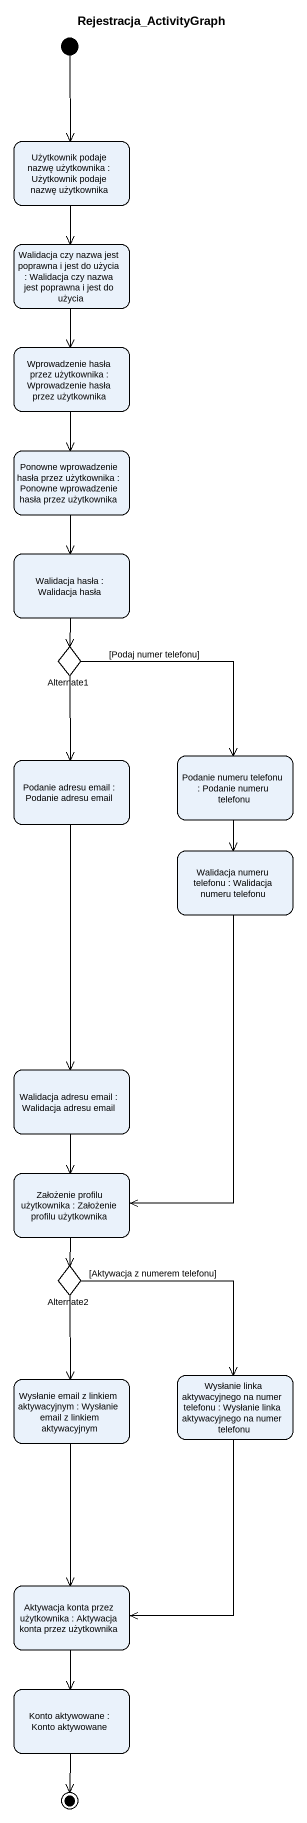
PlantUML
@startuml
title Rejestracja_ActivityGraph
hide empty description
state "Użytkownik podaje nazwę użytkownika : Użytkownik podaje nazwę użytkownika" as Użytkownik_podaje_nazwę
state "Walidacja czy nazwa jest poprawna i jest do użycia : Walidacja czy nazwa jest poprawna i jest do użycia" as Walidacja_czy_nazwa_jest
state "Wprowadzenie hasła przez użytkownika : Wprowadzenie hasła przez użytkownika" as Wprowadzenie_hasła_przez
state "Ponowne wprowadzenie hasła przez użytkownika : Ponowne wprowadzenie hasła przez użytkownika" as Ponowne_wprowadzenie_hasła
state "Walidacja hasła : Walidacja hasła" as Walidacja_hasła
state Alternate1 <<choice>>
state "Podanie adresu email : Podanie adresu email" as Podanie_adresu_email
state "Podanie numeru telefonu : Podanie numeru telefonu" as Podanie_numeru_telefonu
state "Walidacja numeru telefonu : Walidacja numeru telefonu" as Walidacja_numeru_telefonu
state "Walidacja adresu email : Walidacja adresu email" as Walidacja_adresu_email
state "Założenie profilu użytkownika : Założenie profilu użytkownika" as Założenie_profilu
state Alternate2 <<choice>>
state "Wysłanie email z linkiem aktywacyjnym : Wysłanie email z linkiem aktywacyjnym" as Wysłanie_email_z_linkiem
state "Wysłanie linka aktywacyjnego na numer telefonu : Wysłanie linka aktywacyjnego na numer telefonu" as Wysłanie_linka
state "Aktywacja konta przez użytkownika : Aktywacja konta przez użytkownika" as Aktywacja_konta_przez
state "Konto aktywowane : Konto aktywowane" as Konto_aktywowane
[*] --> Użytkownik_podaje_nazwę
Użytkownik_podaje_nazwę --> Walidacja_czy_nazwa_jest
Walidacja_czy_nazwa_jest --> Wprowadzenie_hasła_przez
Wprowadzenie_hasła_przez --> Ponowne_wprowadzenie_hasła
Ponowne_wprowadzenie_hasła --> Walidacja_hasła
Walidacja_hasła --> Alternate1
Alternate1 --> Podanie_adresu_email
Alternate1 --> Podanie_numeru_telefonu : [Podaj numer telefonu]
Podanie_adresu_email --> Walidacja_adresu_email
Podanie_numeru_telefonu --> Walidacja_numeru_telefonu
Walidacja_numeru_telefonu --> Założenie_profilu
Walidacja_adresu_email --> Założenie_profilu
Założenie_profilu --> Alternate2
Alternate2 --> Wysłanie_email_z_linkiem
Alternate2 --> Wysłanie_linka : [Aktywacja z numerem telefonu]
Wysłanie_email_z_linkiem --> Aktywacja_konta_przez
Wysłanie_linka --> Aktywacja_konta_przez
Aktywacja_konta_przez --> Konto_aktywowane
Konto_aktywowane --> [*]
@enduml
